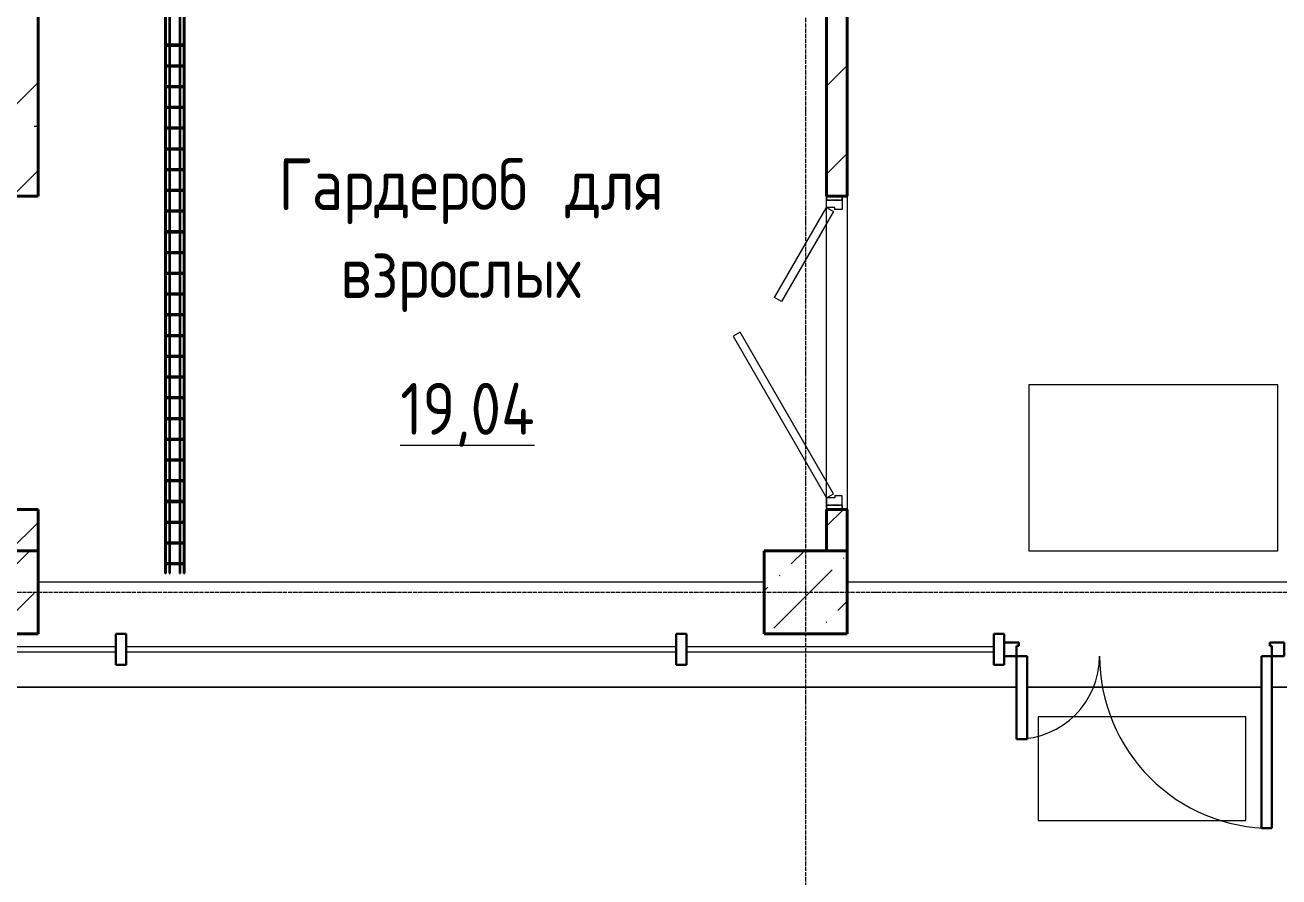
# Model space of a CAD drawing. Header units: millimetres. Extents: x 0 to 351840, y -132678 to 32417.
# Drawn here: x 305571 to 311614, y -50760 to -46653 of the extents above; entities that cross this region are included whole.
import ezdxf

# ---------------------------------------------------------------- set-up
doc = ezdxf.new("R2010")
doc.units = ezdxf.units.MM
doc.linetypes.add('BI_линия_сетки', pattern=[25, 20, -2.5, 0, -2.5])
doc.linetypes.add('BI_невидимые', pattern=[5, 3, -2])
for name, color, linetype, lineweight in [('Витраж', 7, 'Continuous', 18), ('Двери', 7, 'Continuous', 18), ('Марки помещений', 7, 'Continuous', 20), ('Несущие колонны', 7, 'Continuous', 18), ('Оси', 7, 'Continuous', 9), ('Панели витража', 7, 'Continuous', 9), ('Перекрытие', 7, 'Continuous', 18), ('Стены внутренние', 7, 'Continuous', 18), ('Стены наружные', 7, 'Continuous', 18), ('Стены несущие', 7, 'Continuous', 18)]:
    doc.layers.add(name, color=color, linetype=linetype, lineweight=lineweight)
doc.styles.add('GOST Common_1', font='GOST Common.ttf', dxfattribs={"width": 0.9, "height": 250})
pattern_1 = [(0, (2e-10, 1e-10), (1625.6, 406.4), [67.056, -1152.144, 67.056, -1152.144, -6502.4]), (0, (2e-10, 1e-10), (1625.6, 406.4), [-2438.4, 67.056, -2371.344, 67.056, -1152.144, -2844.8]), (0, (2e-10, 1e-10), (1625.6, 406.4), [-6096, 67.056, -745.744, 67.056, -1964.944]), (120, (609.6, 203.2), (-1164.753, 1204.611), [67.056, -1152.144, 67.056, -1152.144, -6502.4]), (120, (609.6, 203.2), (-1164.753, 1204.611), [-2438.4, 67.056, -2371.344, 67.056, -1152.144, -2844.8]), (120, (609.6, 203.2), (-1164.753, 1204.611), [-6096, 67.056, -745.744, 67.056, -1964.944]), (240, (812.8, 1016), (-460.847, -1611.011), [67.056, -1152.144, 67.056, -1152.144, -6502.4]), (240, (812.8, 1016), (-460.847, -1611.011), [-2438.4, 67.056, -2371.344, 67.056, -1152.144, -2844.8]), (240, (812.8, 1016), (-460.847, -1611.011), [-6096, 67.056, -745.744, 67.056, -1964.944])]
pattern_2 = [(45, (2e-10, 1e-10), (-212.132, 212.132), [])]

# ---------------------------------------------------------------- blocks, each defined once
blk = doc.blocks.new('*U56')
at = {"color": 0, "linetype": 'ByBlock', "lineweight": -2}
for p, q in [((6934.7, 47.5), (187, 47.5)), ((287.3, 42.5), (6934.7, 42.5)), ((6934.7, 27.5), (292.3, 27.5)), ((292.3, 22.5), (6934.7, 22.5)), ((4387.3, 42.5), (4387.3, 41.5)), ((4387.3, 41.5), (4387.3, 40)), ((4387.3, 40), (4387.3, 37.5)), ((4387.3, 37.5), (4387.3, -37.5)), ((4392.3, 41.5), (4392.3, 42.5)), ((4392.3, 40), (4392.3, 41.5)), ((4392.3, 37.5), (4392.3, 40)), ((4392.3, -37.5), (4392.3, 37.5)), ((4487.3, 42.5), (4487.3, 41.5)), ((4487.3, 41.5), (4487.3, 40)), ((4487.3, 40), (4487.3, 37.5)), ((4487.3, 37.5), (4487.3, -37.5)), ((4492.3, 41.5), (4492.3, 42.5)), ((4492.3, 40), (4492.3, 41.5)), ((4492.3, 37.5), (4492.3, 40)), ((4492.3, -37.5), (4492.3, 37.5)), ((4587.3, 42.5), (4587.3, 41.5)), ((4587.3, 41.5), (4587.3, 40)), ((4587.3, 40), (4587.3, 37.5)), ((4587.3, 37.5), (4587.3, -37.5)), ((4592.3, 41.5), (4592.3, 42.5)), ((4592.3, 40), (4592.3, 41.5)), ((4592.3, 37.5), (4592.3, 40)), ((4592.3, -37.5), (4592.3, 37.5)), ((4687.3, 42.5), (4687.3, 41.5)), ((4687.3, 41.5), (4687.3, 40)), ((4687.3, 40), (4687.3, 37.5)), ((4687.3, 37.5), (4687.3, -37.5)), ((4692.3, 41.5), (4692.3, 42.5)), ((4692.3, 40), (4692.3, 41.5)), ((4692.3, 37.5), (4692.3, 40)), ((4692.3, -37.5), (4692.3, 37.5)), ((4787.3, 42.5), (4787.3, 41.5)), ((4787.3, 41.5), (4787.3, 40)), ((4787.3, 40), (4787.3, 37.5)), ((4787.3, 37.5), (4787.3, -37.5)), ((4792.3, 41.5), (4792.3, 42.5)), ((4792.3, 40), (4792.3, 41.5)), ((4792.3, 37.5), (4792.3, 40)), ((4792.3, -37.5), (4792.3, 37.5)), ((4887.3, 42.5), (4887.3, 41.5)), ((4887.3, 41.5), (4887.3, 40)), ((4887.3, 40), (4887.3, 37.5)), ((4887.3, 37.5), (4887.3, -37.5)), ((4892.3, 41.5), (4892.3, 42.5)), ((4892.3, 40), (4892.3, 41.5)), ((4892.3, 37.5), (4892.3, 40)), ((4892.3, -37.5), (4892.3, 37.5)), ((4987.3, 42.5), (4987.3, 41.5)), ((4987.3, 41.5), (4987.3, 40)), ((4987.3, 40), (4987.3, 37.5)), ((4987.3, 37.5), (4987.3, -37.5)), ((4992.3, 41.5), (4992.3, 42.5)), ((4992.3, 40), (4992.3, 41.5)), ((4992.3, 37.5), (4992.3, 40)), ((4992.3, -37.5), (4992.3, 37.5)), ((5087.3, 42.5), (5087.3, 41.5)), ((5087.3, 41.5), (5087.3, 40)), ((5087.3, 40), (5087.3, 37.5)), ((5087.3, 37.5), (5087.3, -37.5)), ((5092.3, 41.5), (5092.3, 42.5)), ((5092.3, 40), (5092.3, 41.5)), ((5092.3, 37.5), (5092.3, 40)), ((5092.3, -37.5), (5092.3, 37.5)), ((5187.3, 42.5), (5187.3, 41.5)), ((5187.3, 41.5), (5187.3, 40)), ((5187.3, 40), (5187.3, 37.5)), ((5187.3, 37.5), (5187.3, -37.5)), ((5192.3, 41.5), (5192.3, 42.5)), ((5192.3, 40), (5192.3, 41.5)), ((5192.3, 37.5), (5192.3, 40)), ((5192.3, -37.5), (5192.3, 37.5)), ((5287.3, 42.5), (5287.3, 41.5)), ((5287.3, 41.5), (5287.3, 40)), ((5287.3, 40), (5287.3, 37.5)), ((5287.3, 37.5), (5287.3, -37.5)), ((5292.3, 41.5), (5292.3, 42.5)), ((5292.3, 40), (5292.3, 41.5)), ((5292.3, 37.5), (5292.3, 40)), ((5292.3, -37.5), (5292.3, 37.5)), ((5387.3, 42.5), (5387.3, 41.5)), ((5387.3, 41.5), (5387.3, 40)), ((5387.3, 40), (5387.3, 37.5)), ((5387.3, 37.5), (5387.3, -37.5)), ((5392.3, 41.5), (5392.3, 42.5)), ((5392.3, 40), (5392.3, 41.5)), ((5392.3, 37.5), (5392.3, 40)), ((5392.3, -37.5), (5392.3, 37.5)), ((5487.3, 42.5), (5487.3, 41.5)), ((5487.3, 41.5), (5487.3, 40)), ((5487.3, 40), (5487.3, 37.5)), ((5487.3, 37.5), (5487.3, -37.5)), ((5492.3, 41.5), (5492.3, 42.5)), ((5492.3, 40), (5492.3, 41.5)), ((5492.3, 37.5), (5492.3, 40)), ((5492.3, -37.5), (5492.3, 37.5)), ((5587.3, 42.5), (5587.3, 41.5)), ((5587.3, 41.5), (5587.3, 40)), ((5587.3, 40), (5587.3, 37.5)), ((5587.3, 37.5), (5587.3, -37.5)), ((5592.3, 41.5), (5592.3, 42.5)), ((5592.3, 40), (5592.3, 41.5)), ((5592.3, 37.5), (5592.3, 40)), ((5592.3, -37.5), (5592.3, 37.5)), ((5687.3, 42.5), (5687.3, 41.5)), ((5687.3, 41.5), (5687.3, 40)), ((5687.3, 40), (5687.3, 37.5)), ((5687.3, 37.5), (5687.3, -37.5)), ((5692.3, 41.5), (5692.3, 42.5)), ((5692.3, 40), (5692.3, 41.5)), ((5692.3, 37.5), (5692.3, 40)), ((5692.3, -37.5), (5692.3, 37.5)), ((5787.3, 42.5), (5787.3, 41.5)), ((5787.3, 41.5), (5787.3, 40)), ((5787.3, 40), (5787.3, 37.5)), ((5787.3, 37.5), (5787.3, -37.5)), ((5792.3, 41.5), (5792.3, 42.5)), ((5792.3, 40), (5792.3, 41.5)), ((5792.3, 37.5), (5792.3, 40)), ((5792.3, -37.5), (5792.3, 37.5)), ((5887.3, 42.5), (5887.3, 41.5)), ((5887.3, 41.5), (5887.3, 40)), ((5887.3, 40), (5887.3, 37.5)), ((5887.3, 37.5), (5887.3, -37.5)), ((5892.3, 41.5), (5892.3, 42.5)), ((5892.3, 40), (5892.3, 41.5)), ((5892.3, 37.5), (5892.3, 40)), ((5892.3, -37.5), (5892.3, 37.5)), ((5987.3, 42.5), (5987.3, 41.5)), ((5987.3, 41.5), (5987.3, 40)), ((5987.3, 40), (5987.3, 37.5)), ((5987.3, 37.5), (5987.3, -37.5)), ((5992.3, 41.5), (5992.3, 42.5)), ((5992.3, 40), (5992.3, 41.5)), ((5992.3, 37.5), (5992.3, 40)), ((5992.3, -37.5), (5992.3, 37.5)), ((6087.3, 42.5), (6087.3, 41.5)), ((6087.3, 41.5), (6087.3, 40)), ((6087.3, 40), (6087.3, 37.5)), ((6087.3, 37.5), (6087.3, -37.5)), ((6092.3, 41.5), (6092.3, 42.5)), ((6092.3, 40), (6092.3, 41.5)), ((6092.3, 37.5), (6092.3, 40)), ((6092.3, -37.5), (6092.3, 37.5)), ((6187.3, 42.5), (6187.3, 41.5)), ((6187.3, 41.5), (6187.3, 40)), ((6187.3, 40), (6187.3, 37.5)), ((6187.3, 37.5), (6187.3, -37.5)), ((6192.3, 41.5), (6192.3, 42.5)), ((6192.3, 40), (6192.3, 41.5)), ((6192.3, 37.5), (6192.3, 40)), ((6192.3, -37.5), (6192.3, 37.5)), ((6287.3, 42.5), (6287.3, 41.5)), ((6287.3, 41.5), (6287.3, 40)), ((6287.3, 40), (6287.3, 37.5)), ((6287.3, 37.5), (6287.3, -37.5)), ((6292.3, 41.5), (6292.3, 42.5)), ((6292.3, 40), (6292.3, 41.5)), ((6292.3, 37.5), (6292.3, 40)), ((6292.3, -37.5), (6292.3, 37.5)), ((6387.3, 42.5), (6387.3, 41.5)), ((6387.3, 41.5), (6387.3, 40)), ((6387.3, 40), (6387.3, 37.5)), ((6387.3, 37.5), (6387.3, -37.5)), ((6392.3, 41.5), (6392.3, 42.5)), ((6392.3, 40), (6392.3, 41.5)), ((6392.3, 37.5), (6392.3, 40)), ((6392.3, -37.5), (6392.3, 37.5)), ((6487.3, 42.5), (6487.3, 41.5)), ((6487.3, 41.5), (6487.3, 40)), ((6487.3, 40), (6487.3, 37.5)), ((6487.3, 37.5), (6487.3, -37.5)), ((6492.3, 41.5), (6492.3, 42.5)), ((6492.3, 40), (6492.3, 41.5)), ((6492.3, 37.5), (6492.3, 40)), ((6492.3, -37.5), (6492.3, 37.5)), ((6587.3, 42.5), (6587.3, 41.5)), ((6587.3, 41.5), (6587.3, 40)), ((6587.3, 40), (6587.3, 37.5)), ((6587.3, 37.5), (6587.3, -37.5)), ((6592.3, 41.5), (6592.3, 42.5)), ((6592.3, 40), (6592.3, 41.5)), ((6592.3, 37.5), (6592.3, 40)), ((6592.3, -37.5), (6592.3, 37.5)), ((6687.3, 42.5), (6687.3, 41.5)), ((6687.3, 41.5), (6687.3, 40)), ((6687.3, 40), (6687.3, 37.5)), ((6687.3, 37.5), (6687.3, -37.5)), ((6692.3, 41.5), (6692.3, 42.5)), ((6692.3, 40), (6692.3, 41.5)), ((6692.3, 37.5), (6692.3, 40)), ((6692.3, -37.5), (6692.3, 37.5)), ((6787.3, 42.5), (6787.3, 41.5)), ((6787.3, 41.5), (6787.3, 40)), ((6787.3, 40), (6787.3, 37.5)), ((6787.3, 37.5), (6787.3, -37.5)), ((6792.3, 41.5), (6792.3, 42.5)), ((6792.3, 40), (6792.3, 41.5)), ((6792.3, 37.5), (6792.3, 40)), ((6792.3, -37.5), (6792.3, 37.5)), ((6887.3, 42.5), (6887.3, 41.5)), ((6887.3, 41.5), (6887.3, 40)), ((6887.3, 40), (6887.3, 37.5)), ((6887.3, 37.5), (6887.3, -37.5)), ((6892.3, 41.5), (6892.3, 42.5)), ((6892.3, 40), (6892.3, 41.5)), ((6892.3, 37.5), (6892.3, 40)), ((6892.3, -37.5), (6892.3, 37.5)), ((6934.7, 47.5), (6931.7, 47.5)), ((6934.7, 42.5), (6934.7, 47.5)), ((6934.7, 22.5), (6934.7, 27.5)), ((187, -47.5), (6934.7, -47.5)), ((6934.7, -42.5), (287.3, -42.5)), ((6934.7, -22.5), (292.3, -22.5)), ((292.3, -27.5), (6934.7, -27.5)), ((4387.3, -37.5), (4387.3, -40)), ((4387.3, -40), (4387.3, -41.5)), ((4387.3, -41.5), (4387.3, -42.5)), ((4392.3, -40), (4392.3, -37.5)), ((4392.3, -41.5), (4392.3, -40)), ((4392.3, -42.5), (4392.3, -41.5)), ((4487.3, -37.5), (4487.3, -40)), ((4487.3, -40), (4487.3, -41.5)), ((4487.3, -41.5), (4487.3, -42.5)), ((4492.3, -40), (4492.3, -37.5)), ((4492.3, -41.5), (4492.3, -40)), ((4492.3, -42.5), (4492.3, -41.5)), ((4587.3, -37.5), (4587.3, -40)), ((4587.3, -40), (4587.3, -41.5)), ((4587.3, -41.5), (4587.3, -42.5)), ((4592.3, -40), (4592.3, -37.5)), ((4592.3, -41.5), (4592.3, -40)), ((4592.3, -42.5), (4592.3, -41.5)), ((4687.3, -37.5), (4687.3, -40)), ((4687.3, -40), (4687.3, -41.5)), ((4687.3, -41.5), (4687.3, -42.5)), ((4692.3, -40), (4692.3, -37.5)), ((4692.3, -41.5), (4692.3, -40)), ((4692.3, -42.5), (4692.3, -41.5)), ((4787.3, -37.5), (4787.3, -40)), ((4787.3, -40), (4787.3, -41.5)), ((4787.3, -41.5), (4787.3, -42.5)), ((4792.3, -40), (4792.3, -37.5)), ((4792.3, -41.5), (4792.3, -40)), ((4792.3, -42.5), (4792.3, -41.5)), ((4887.3, -37.5), (4887.3, -40)), ((4887.3, -40), (4887.3, -41.5)), ((4887.3, -41.5), (4887.3, -42.5)), ((4892.3, -40), (4892.3, -37.5)), ((4892.3, -41.5), (4892.3, -40)), ((4892.3, -42.5), (4892.3, -41.5)), ((4987.3, -37.5), (4987.3, -40)), ((4987.3, -40), (4987.3, -41.5)), ((4987.3, -41.5), (4987.3, -42.5)), ((4992.3, -40), (4992.3, -37.5)), ((4992.3, -41.5), (4992.3, -40)), ((4992.3, -42.5), (4992.3, -41.5)), ((5087.3, -37.5), (5087.3, -40)), ((5087.3, -40), (5087.3, -41.5)), ((5087.3, -41.5), (5087.3, -42.5)), ((5092.3, -40), (5092.3, -37.5)), ((5092.3, -41.5), (5092.3, -40)), ((5092.3, -42.5), (5092.3, -41.5)), ((5187.3, -37.5), (5187.3, -40)), ((5187.3, -40), (5187.3, -41.5)), ((5187.3, -41.5), (5187.3, -42.5)), ((5192.3, -40), (5192.3, -37.5)), ((5192.3, -41.5), (5192.3, -40)), ((5192.3, -42.5), (5192.3, -41.5)), ((5287.3, -37.5), (5287.3, -40)), ((5287.3, -40), (5287.3, -41.5)), ((5287.3, -41.5), (5287.3, -42.5)), ((5292.3, -40), (5292.3, -37.5)), ((5292.3, -41.5), (5292.3, -40)), ((5292.3, -42.5), (5292.3, -41.5)), ((5387.3, -37.5), (5387.3, -40)), ((5387.3, -40), (5387.3, -41.5)), ((5387.3, -41.5), (5387.3, -42.5)), ((5392.3, -40), (5392.3, -37.5)), ((5392.3, -41.5), (5392.3, -40)), ((5392.3, -42.5), (5392.3, -41.5)), ((5487.3, -37.5), (5487.3, -40)), ((5487.3, -40), (5487.3, -41.5)), ((5487.3, -41.5), (5487.3, -42.5)), ((5492.3, -40), (5492.3, -37.5)), ((5492.3, -41.5), (5492.3, -40)), ((5492.3, -42.5), (5492.3, -41.5)), ((5587.3, -37.5), (5587.3, -40)), ((5587.3, -40), (5587.3, -41.5)), ((5587.3, -41.5), (5587.3, -42.5)), ((5592.3, -40), (5592.3, -37.5)), ((5592.3, -41.5), (5592.3, -40)), ((5592.3, -42.5), (5592.3, -41.5)), ((5687.3, -37.5), (5687.3, -40)), ((5687.3, -40), (5687.3, -41.5)), ((5687.3, -41.5), (5687.3, -42.5)), ((5692.3, -40), (5692.3, -37.5)), ((5692.3, -41.5), (5692.3, -40)), ((5692.3, -42.5), (5692.3, -41.5)), ((5787.3, -37.5), (5787.3, -40)), ((5787.3, -40), (5787.3, -41.5)), ((5787.3, -41.5), (5787.3, -42.5)), ((5792.3, -40), (5792.3, -37.5)), ((5792.3, -41.5), (5792.3, -40)), ((5792.3, -42.5), (5792.3, -41.5)), ((5887.3, -37.5), (5887.3, -40)), ((5887.3, -40), (5887.3, -41.5)), ((5887.3, -41.5), (5887.3, -42.5)), ((5892.3, -40), (5892.3, -37.5)), ((5892.3, -41.5), (5892.3, -40)), ((5892.3, -42.5), (5892.3, -41.5)), ((5987.3, -37.5), (5987.3, -40)), ((5987.3, -40), (5987.3, -41.5)), ((5987.3, -41.5), (5987.3, -42.5)), ((5992.3, -40), (5992.3, -37.5)), ((5992.3, -41.5), (5992.3, -40)), ((5992.3, -42.5), (5992.3, -41.5)), ((6087.3, -37.5), (6087.3, -40)), ((6087.3, -40), (6087.3, -41.5)), ((6087.3, -41.5), (6087.3, -42.5)), ((6092.3, -40), (6092.3, -37.5)), ((6092.3, -41.5), (6092.3, -40)), ((6092.3, -42.5), (6092.3, -41.5)), ((6187.3, -37.5), (6187.3, -40)), ((6187.3, -40), (6187.3, -41.5)), ((6187.3, -41.5), (6187.3, -42.5)), ((6192.3, -40), (6192.3, -37.5)), ((6192.3, -41.5), (6192.3, -40)), ((6192.3, -42.5), (6192.3, -41.5)), ((6287.3, -37.5), (6287.3, -40)), ((6287.3, -40), (6287.3, -41.5)), ((6287.3, -41.5), (6287.3, -42.5)), ((6292.3, -40), (6292.3, -37.5)), ((6292.3, -41.5), (6292.3, -40)), ((6292.3, -42.5), (6292.3, -41.5)), ((6387.3, -37.5), (6387.3, -40)), ((6387.3, -40), (6387.3, -41.5)), ((6387.3, -41.5), (6387.3, -42.5)), ((6392.3, -40), (6392.3, -37.5)), ((6392.3, -41.5), (6392.3, -40)), ((6392.3, -42.5), (6392.3, -41.5)), ((6487.3, -37.5), (6487.3, -40)), ((6487.3, -40), (6487.3, -41.5)), ((6487.3, -41.5), (6487.3, -42.5)), ((6492.3, -40), (6492.3, -37.5)), ((6492.3, -41.5), (6492.3, -40)), ((6492.3, -42.5), (6492.3, -41.5)), ((6587.3, -37.5), (6587.3, -40)), ((6587.3, -40), (6587.3, -41.5)), ((6587.3, -41.5), (6587.3, -42.5)), ((6592.3, -40), (6592.3, -37.5)), ((6592.3, -41.5), (6592.3, -40)), ((6592.3, -42.5), (6592.3, -41.5)), ((6687.3, -37.5), (6687.3, -40)), ((6687.3, -40), (6687.3, -41.5)), ((6687.3, -41.5), (6687.3, -42.5)), ((6692.3, -40), (6692.3, -37.5)), ((6692.3, -41.5), (6692.3, -40)), ((6692.3, -42.5), (6692.3, -41.5)), ((6787.3, -37.5), (6787.3, -40)), ((6787.3, -40), (6787.3, -41.5)), ((6787.3, -41.5), (6787.3, -42.5)), ((6792.3, -40), (6792.3, -37.5)), ((6792.3, -41.5), (6792.3, -40)), ((6792.3, -42.5), (6792.3, -41.5)), ((6887.3, -37.5), (6887.3, -40)), ((6887.3, -40), (6887.3, -41.5)), ((6887.3, -41.5), (6887.3, -42.5)), ((6892.3, -40), (6892.3, -37.5)), ((6892.3, -41.5), (6892.3, -40)), ((6892.3, -42.5), (6892.3, -41.5)), ((6931.7, -47.5), (6934.7, -47.5)), ((6934.7, -27.5), (6934.7, -22.5)), ((6934.7, -47.5), (6934.7, -42.5))]:
    blk.add_line(p, q, dxfattribs=at)
for centre, start, end in [((4389.8, 40), 180, 0), ((4489.8, 40), 180, 0), ((4589.8, 40), 180, 0), ((4689.8, 40), 180, 0), ((4789.8, 40), 180, 0), ((4889.8, 40), 180, 0), ((4989.8, 40), 180, 0), ((5089.8, 40), 180, 0), ((5189.8, 40), 180, 0), ((5289.8, 40), 180, 0), ((5389.8, 40), 180, 0), ((5489.8, 40), 180, 0), ((5589.8, 40), 180, 0), ((5689.8, 40), 180, 0), ((5789.8, 40), 180, 0), ((5889.8, 40), 180, 0), ((5989.8, 40), 180, 0), ((6089.8, 40), 180, 0), ((6189.8, 40), 180, 0), ((6289.8, 40), 180, 0), ((6389.8, 40), 180, 0), ((6489.8, 40), 180, 0), ((6589.8, 40), 180, 0), ((6689.8, 40), 180, 0), ((6789.8, 40), 180, 0), ((6889.8, 40), 180, 0), ((4389.8, -40), 0, 180), ((4489.8, -40), 0, 180), ((4589.8, -40), 0, 180), ((4689.8, -40), 0, 180), ((4789.8, -40), 0, 180), ((4889.8, -40), 0, 180), ((4989.8, -40), 0, 180), ((5089.8, -40), 0, 180), ((5189.8, -40), 0, 180), ((5289.8, -40), 0, 180), ((5389.8, -40), 0, 180), ((5489.8, -40), 0, 180), ((5589.8, -40), 0, 180), ((5689.8, -40), 0, 180), ((5789.8, -40), 0, 180), ((5889.8, -40), 0, 180), ((5989.8, -40), 0, 180), ((6089.8, -40), 0, 180), ((6189.8, -40), 0, 180), ((6289.8, -40), 0, 180), ((6389.8, -40), 0, 180), ((6489.8, -40), 0, 180), ((6589.8, -40), 0, 180), ((6689.8, -40), 0, 180), ((6789.8, -40), 0, 180), ((6889.8, -40), 0, 180)]:
    blk.add_arc(centre, 2.5, start, end, dxfattribs=at)
blk = doc.blocks.new('_временные_конструкции_колонны_монолитные_прямоугольная - _временная_конструкция_колонна_400x400-V1-01 Этаж__0_000___Отделочный_')
at = {"layer": 'Несущие колонны', "lineweight": 9}
h = blk.add_hatch(dxfattribs=at)
h.set_pattern_fill('FP_2', color=9, style=0, pattern_type=2)
h.set_pattern_definition([(45, (-6000, 0), (84.1903, 308.6967), [396.875, -79.375, 3.353, -76.022])])
h.paths.add_polyline_path([(200, -200), (200, 200), (-200, 200), (-200, -200)])
at = {"layer": 'Несущие колонны', "color": 9, "lineweight": 40}
for p, q in [((200, 200), (-200, 200)), ((-200, 200), (-200, -200)), ((200, -200), (200, 200)), ((-200, -200), (200, -200))]:
    blk.add_line(p, q, dxfattribs=at)
blk = doc.blocks.new('_временные_конструкции_колонны_монолитные_прямоугольная - _временная_конструкция_колонна_400x400-V2-01 Этаж__0_000___Отделочный_')
at = {"layer": 'Несущие колонны', "lineweight": 9}
h = blk.add_hatch(dxfattribs=at)
h.set_pattern_fill('FP_3', color=9, style=0, pattern_type=2)
h.set_pattern_definition([(45, (-9900, 0), (84.1903, 308.6967), [396.875, -79.375, 3.353, -76.022])])
h.paths.add_polyline_path([(200, -200), (200, 200), (-200, 200), (-200, -200)])
at = {"layer": 'Несущие колонны', "color": 9, "lineweight": 40}
for p, q in [((200, 200), (-200, 200)), ((-200, 200), (-200, -200)), ((200, -200), (200, 200)), ((-200, -200), (200, -200))]:
    blk.add_line(p, q, dxfattribs=at)
blk = doc.blocks.new('Системная панель - _панель_витража_остекление_наружный-7788648-01 Этаж__0_000___Отделочный_')
at = {"layer": 'Панели витража', "color": 9}
for p, q in [((1325, 12.5), (-1325, 12.5)), ((-1325, 12.5), (-1325, -12.5)), ((1325, -12.5), (1325, 12.5)), ((-1325, -12.5), (1325, -12.5))]:
    blk.add_line(p, q, dxfattribs=at)
blk = doc.blocks.new('Системная панель - _панель_витража_эмалит-7615887-01 Этаж__0_000___Отделочный_')
at = {"layer": 'Панели витража', "color": 9}
for p, q in [((740.7, 12.5), (-740.7, 12.5)), ((-740.7, 12.5), (-740.7, -12.5)), ((740.7, -12.5), (740.7, 12.5)), ((-740.7, -12.5), (740.7, -12.5))]:
    blk.add_line(p, q, dxfattribs=at)
blk = doc.blocks.new('Системная панель - _панель_витража_эмалит-6451567-01 Этаж__0_000___Отделочный_')
at = {"layer": 'Панели витража', "color": 9}
for p, q in [((575, 12.5), (-575, 12.5)), ((-575, 12.5), (-575, -12.5)), ((575, -12.5), (575, 12.5)), ((-575, -12.5), (575, -12.5))]:
    blk.add_line(p, q, dxfattribs=at)
blk = doc.blocks.new('_Двери_Металлические_Двупольные_Витражные1 - _дверь_ДМН_2300-1440 2-7616404-01 Этаж__0_000___Отделочный_')
at = {"layer": 'Двери', "color": 9, "lineweight": 30}
for p, q in [((-615, 862.5), (-565, 862.5)), ((-615, 32.5), (-615, 862.5)), ((-565, 862.5), (-565, 32.5)), ((615, 432.5), (565, 432.5)), ((565, 432.5), (565, 32.5)), ((615, 32.5), (615, 432.5)), ((-675, 32.5), (-615, 32.5)), ((-675, -32.5), (-675, 32.5)), ((-565, 32.5), (-615, 32.5)), ((-615, 32.5), (-615, -17.5)), ((565, 32.5), (615, 32.5)), ((675, 32.5), (615, 32.5)), ((615, 32.5), (615, -17.5)), ((675, -32.5), (675, 32.5)), ((-605, -32.5), (-675, -32.5)), ((-615, -17.5), (-605, -17.5)), ((-605, -17.5), (-605, -32.5)), ((615, -17.5), (605, -17.5)), ((605, -17.5), (605, -32.5)), ((605, -32.5), (675, -32.5))]:
    blk.add_line(p, q, dxfattribs=at)
at = {"layer": 'Двери', "color": 9}
for centre, radius, start, end in [((-615, 32.5), 830, 360, 90), ((615, 32.5), 400, 90, 180)]:
    blk.add_arc(centre, radius, start, end, dxfattribs=at)
blk = doc.blocks.new('Прямоугольный импост - _импост_150х50-6451547-01 Этаж__0_000___Отделочный_')
at = {"layer": 'Витраж', "color": 9, "lineweight": 30}
for p, q in [((-25, 75), (25, 75)), ((-25, 32.5), (-25, 75)), ((25, 75), (25, -75)), ((-25, -75), (-25, -32.5)), ((25, -75), (-25, -75))]:
    blk.add_line(p, q, dxfattribs=at)
blk = doc.blocks.new('Прямоугольный импост - _импост_150х50-6451549-01 Этаж__0_000___Отделочный_')
at = {"layer": 'Витраж', "color": 9, "lineweight": 30}
for p, q in [((-25, 75), (25, 75)), ((-25, -75), (-25, 75)), ((25, 75), (25, -75)), ((25, -75), (-25, -75))]:
    blk.add_line(p, q, dxfattribs=at)
blk = doc.blocks.new('_Двери_Металлические_Двупольная_Техническая_3_7 - _дверь_ДМВ_2200-1510_П Д-11-7616945-01 Этаж__0_000___Отделочный_')
at = {"layer": 'Двери', "color": 9, "lineweight": 9}
for p, q in [((204.4, 500), (-575, 50)), ((223.6, 466.7), (204.4, 500)), ((-555.8, 16.7), (223.6, 466.7)), ((372.8, 266.7), (392, 300)), ((805.8, 16.7), (372.8, 266.7)), ((392, 300), (825, 50)), ((-575, 50), (-610, 50)), ((-575, 50), (-555.8, 16.7)), ((-575, 10), (-575, 50)), ((-565, 10), (-575, 10)), ((-565, -25), (-565, 10)), ((825, 50), (805.8, 16.7)), ((815, 10), (825, 10)), ((815, -25), (815, 10)), ((825, 50), (860, 50)), ((825, 10), (825, 50)), ((-610, -25), (-565, -25)), ((860, -25), (815, -25))]:
    blk.add_line(p, q, dxfattribs=at)
at = {"layer": 'Двери', "color": 9, "linetype": 'BI_невидимые', "lineweight": 9}
for p, q in [((-630, -25), (-630, 50)), ((-630, 50), (-610, 50)), ((-630, -25), (-630, 50)), ((-630, 50), (-610, 50)), ((-610, 50), (-630, 50)), ((-610, 50), (-610, -25)), ((-610, 50), (-610, -25)), ((-610, -25), (-610, 50)), ((860, -25), (860, 50)), ((860, 50), (880, 50)), ((860, -25), (860, 50)), ((860, 50), (880, 50)), ((880, 50), (860, 50)), ((860, 50), (860, -25)), ((880, 50), (880, -25)), ((880, 50), (880, -25)), ((-610, -25), (-630, -25)), ((-610, -25), (-630, -25)), ((-630, -25), (-610, -25)), ((880, -25), (860, -25)), ((880, -25), (860, -25)), ((860, -25), (880, -25))]:
    blk.add_line(p, q, dxfattribs=at)
blk = doc.blocks.new('A$C13a22a9d')
at = {"layer": 'Стены внутренние', "lineweight": 9}
h = blk.add_hatch(dxfattribs=at)
h.set_pattern_fill('FP_35', color=9, style=0, pattern_type=2)
h.set_pattern_definition(pattern_1)
h.paths.add_polyline_path([(6200, 200), (6200, 400), (6000, 400), (6000, 200)])
h.paths.add_polyline_path([(6200, 1910), (6200, 7700), (6000, 7700), (6000, 1910)])
h = blk.add_hatch(dxfattribs=at)
h.set_pattern_fill('FP_36', color=9, style=0, pattern_type=2)
h.set_pattern_definition(pattern_2)
h.paths.add_polyline_path([(6200, 200), (6200, 400), (6000, 400), (6000, 200)])
h.paths.add_polyline_path([(6200, 1910), (6200, 7700), (6000, 7700), (6000, 1910)])
h = blk.add_hatch(dxfattribs=at)
h.set_pattern_fill('FP_35', color=9, style=0, pattern_type=2)
h.set_pattern_definition(pattern_1)
h.paths.add_polyline_path([(10100, 200), (10100, 400), (10000, 400), (10000, 200), (10042.1, 200)])
h.paths.add_polyline_path([(10100, 1910), (10100, 5200), (10000, 5200), (10000, 1910)])
h = blk.add_hatch(dxfattribs=at)
h.set_pattern_fill('FP_36', color=9, style=0, pattern_type=2)
h.set_pattern_definition(pattern_2)
h.paths.add_polyline_path([(10100, 200), (10100, 400), (10000, 400), (10000, 200), (10042.1, 200)])
h.paths.add_polyline_path([(10100, 1910), (10100, 5200), (10000, 5200), (10000, 1910)])
at = {"layer": 'Оси', "color": 9, "linetype": 'BI_линия_сетки'}
for p, q in [((9900, -3627.3), (9900, 29372.3)), ((-4869.1, 0), (49050, 0))]:
    blk.add_line(p, q, dxfattribs=at)
at = {"layer": 'Перекрытие', "color": 9, "lineweight": 9}
for p, q in [((10000, 420), (10000, 1890)), ((10100, 1910), (10100, 400)), ((12175, 1000), (10975, 1000)), ((10975, 1000), (10975, 200)), ((12175, 200), (12175, 1000)), ((10975, 200), (12175, 200)), ((6200, 50), (9700, 50)), ((10100, 50), (13075.3, 50)), ((12020.3, -600), (11020.3, -600)), ((11020.3, -600), (11020.3, -1100)), ((12020.3, -1100), (12020.3, -600)), ((11020.3, -1100), (12020.3, -1100))]:
    blk.add_line(p, q, dxfattribs=at)
at = {"layer": 'Стены наружные', "color": 9}
for p, q in [((-455.5, -455.7), (10916.4, -455.7)), ((10916.4, -458.2), (-455.5, -458.2)), ((10966.4, -455.7), (12096.4, -455.7)), ((12096.4, -458.2), (10966.4, -458.2)), ((12146.4, -455.7), (12246.2, -455.7)), ((12246.2, -458.2), (12146.4, -458.2))]:
    blk.add_line(p, q, dxfattribs=at)
at = {"layer": 'Стены несущие', "color": 9, "lineweight": 40}
for p, q in [((6200, 1910), (6200, 5200)), ((10000, 5200), (10000, 1910)), ((10100, 1910), (10100, 5200)), ((6000, 1910), (6200, 1910)), ((10000, 1910), (10100, 1910)), ((6200, 400), (6000, 400)), ((6200, 200), (6200, 400)), ((10000, 400), (10000, 200)), ((10100, 400), (10000, 400)), ((10100, 200), (10100, 400))]:
    blk.add_line(p, q, dxfattribs=at)
at = {"layer": 'Витраж', "color": 9, "extrusion": (0, 0, -1)}
for name, p in [('Прямоугольный импост - _импост_150х50-6451549-01 Этаж__0_000___Отделочный_', (-6600, -275)), ('Прямоугольный импост - _импост_150х50-6451549-01 Этаж__0_000___Отделочный_', (-9300, -275)), ('Прямоугольный импост - _импост_150х50-6451547-01 Этаж__0_000___Отделочный_', (-10831.4, -275))]:
    blk.add_blockref(name, p, dxfattribs=at)
at = {"layer": 'Двери', "color": 9, "rotation": 89.99999999999991}
blk.add_blockref('_Двери_Металлические_Двупольная_Техническая_3_7 - _дверь_ДМВ_2200-1510_П Д-11-7616945-01 Этаж__0_000___Отделочный_', (10050, 1030), dxfattribs=at)
at = {"layer": 'Несущие колонны', "color": 9}
for name, p in [('_временные_конструкции_колонны_монолитные_прямоугольная - _временная_конструкция_колонна_400x400-V1-01 Этаж__0_000___Отделочный_', (6000, 0)), ('_временные_конструкции_колонны_монолитные_прямоугольная - _временная_конструкция_колонна_400x400-V2-01 Этаж__0_000___Отделочный_', (9900, 0))]:
    blk.add_blockref(name, p, dxfattribs=at)
at = {"layer": 'Панели витража', "color": 9, "rotation": 180}
for name, p in [('Системная панель - _панель_витража_эмалит-6451567-01 Этаж__0_000___Отделочный_', (6000, -275)), ('Системная панель - _панель_витража_остекление_наружный-7788648-01 Этаж__0_000___Отделочный_', (7950, -275)), ('Системная панель - _панель_витража_эмалит-7615887-01 Этаж__0_000___Отделочный_', (10065.7, -275)), ('_Двери_Металлические_Двупольные_Витражные1 - _дверь_ДМН_2300-1440 2-7616404-01 Этаж__0_000___Отделочный_', (11531.4, -275))]:
    blk.add_blockref(name, p, dxfattribs=at)
at = {"layer": 'Марки помещений', "color": 9, "lineweight": 9, "char_height": 250, "attachment_point": 1, "style": 'GOST Common_1'}
for s, insert, width in [('Гардероб', (7359.3, 2092.7), 1580.126), ('для', (8740.5, 2092.7), 584.43), ('взрослых', (7657, 1669.4), 1536.835), ('\\L19,04', (7945.7, 1009.7), 836.962)]:
    blk.add_mtext(s, dxfattribs=dict(at, insert=insert, width=width))

msp = doc.modelspace()

# ---------------------------------------------------------------- block references
msp.add_blockref('A$C13a22a9d', (299433.4, -49388.2))
at = {"color": 1, "rotation": 270}
msp.add_blockref('*U56', (306292.6, -42360.5), dxfattribs=at)

doc.saveas('drawing.dxf')
